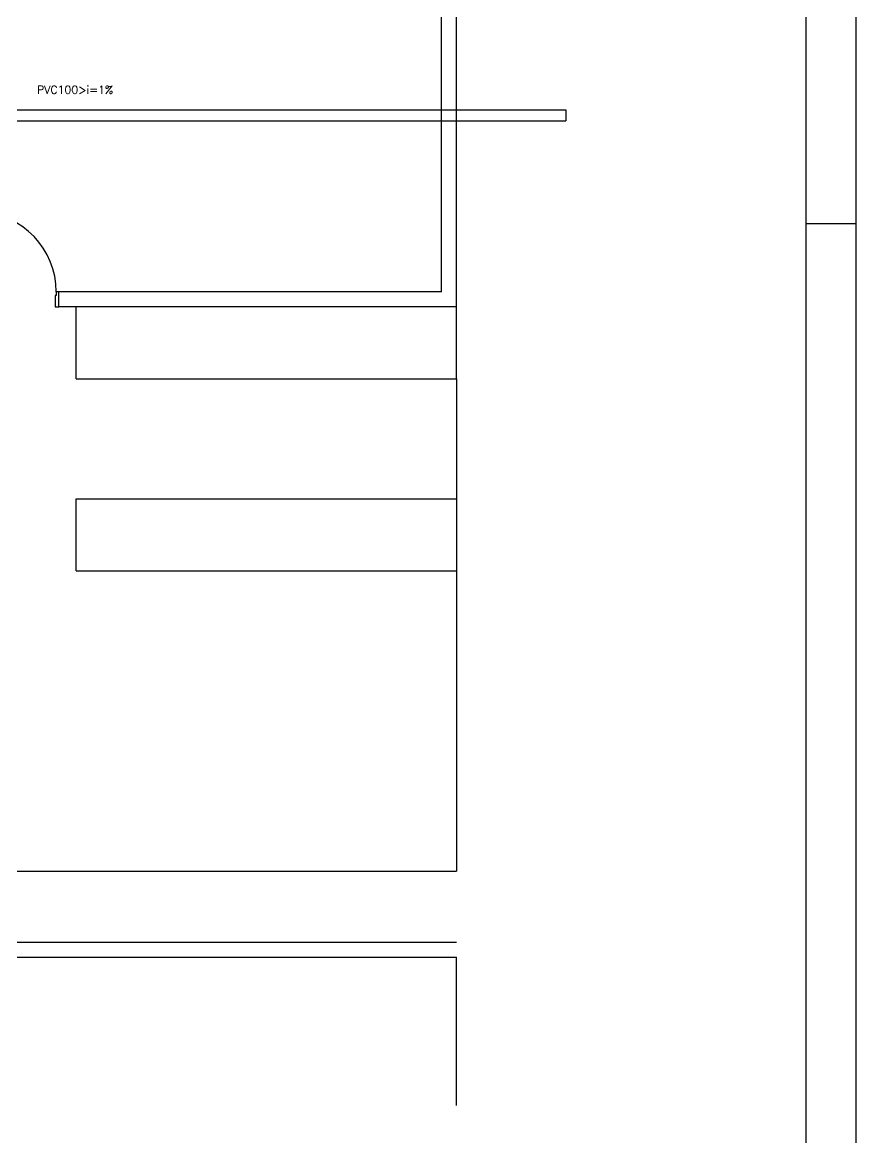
# Model space of a CAD drawing. Extents: x -435 to 5505, y -2177 to 2023.
# Drawn here: x 4672 to 5505, y -120 to 995 of the extents above; entities that cross this region are included whole.
import ezdxf

# ---------------------------------------------------------------- set-up
doc = ezdxf.new("R2010")
doc.units = 0
doc.header["$MEASUREMENT"] = 0
doc.layers.get('0').update_dxf_attribs({"linetype": 'CONTINUOUS'})
for name, color, linetype in [('025', 2, 'CONTINUOUS'), ('03', 3, 'CONTINUOUS'), ('100', 6, 'CONTINUOUS'), ('HIDRA', 1, 'CONTINUOUS')]:
    doc.layers.add(name, color=color, linetype=linetype)
doc.styles.get("Standard").update_dxf_attribs({"font": 'romans.shx', "height": 8})

msp = doc.modelspace()

# ---------------------------------------------------------------- linework, layer by layer
for p, q in [((5105.70465, 710.29019), (5105.70465, 1560.14138)), ((5090.70465, 725.29019), (5090.70465, 1345.29019)), ((4708.20465, 725.29019), (4705.70465, 725.29019)), ((4705.70465, 725.29019), (4705.70465, 721.79019)), ((5090.70465, 725.29019), (4708.20465, 725.29019)), ((4708.20465, 710.29019), (4708.20465, 725.29019)), ((4704.70465, 721.79019), (4704.70465, 710.29019)), ((4705.70465, 721.79019), (4704.70465, 721.79019)), ((4704.70465, 710.29019), (4708.20465, 710.29019)), ((5105.70465, 710.29019), (4708.20465, 710.29019)), ((4725.70465, 638.29019), (4725.70465, 710.29019)), ((5105.70465, 638.29019), (5105.70465, 710.29019)), ((4725.70465, 638.29019), (5105.70465, 638.29019)), ((5105.70465, 638.29019), (5105.70465, 518.29019)), ((4725.70465, 518.29019), (5105.70465, 518.29019)), ((4725.70465, 446.29019), (4725.70465, 518.29019)), ((5105.70465, 518.29019), (5105.70465, 446.29019)), ((4725.70465, 446.29019), (5105.70465, 446.29019)), ((5105.70465, 446.29019), (5105.70465, 146.29019)), ((4605.70465, 146.29019), (5105.70465, 146.29019)), ((4605.70465, 75.29019), (5105.70465, 75.29019)), ((4605.70465, 60.29019), (5105.70465, 60.29019)), ((5105.70465, -88.17209), (5105.70465, 60.29019))]:
    msp.add_line(p, q)
msp.add_arc((4625.70465, 725.29019), 80, 0, 87.4925093)
at = {"layer": '025'}
for p, q in [((5504.95239, 2023.47293), (5504.95239, -2176.52707)), ((5504.95239, 793.47293), (5454.95239, 793.47293))]:
    msp.add_line(p, q, dxfattribs=at)
at = {"layer": '100'}
msp.add_line((5454.95239, 1973.47293), (5454.95239, -2126.52707), dxfattribs=at)
at = {"layer": 'HIDRA', "linetype": 'CONTINUOUS'}
for p, q in [((4330.22767, 907.33082), (5215.06755, 907.33082)), ((5215.06755, 907.33082), (5215.06755, 896.41082)), ((4330.22767, 896.41082), (5215.06755, 896.41082))]:
    msp.add_line(p, q, dxfattribs=at)

# ---------------------------------------------------------------- texts
at = {"layer": '03'}
msp.add_text('PVC100>i=1%', height=8, dxfattribs=at).set_placement((4686.46362, 923.31742))

doc.saveas('drawing.dxf')
